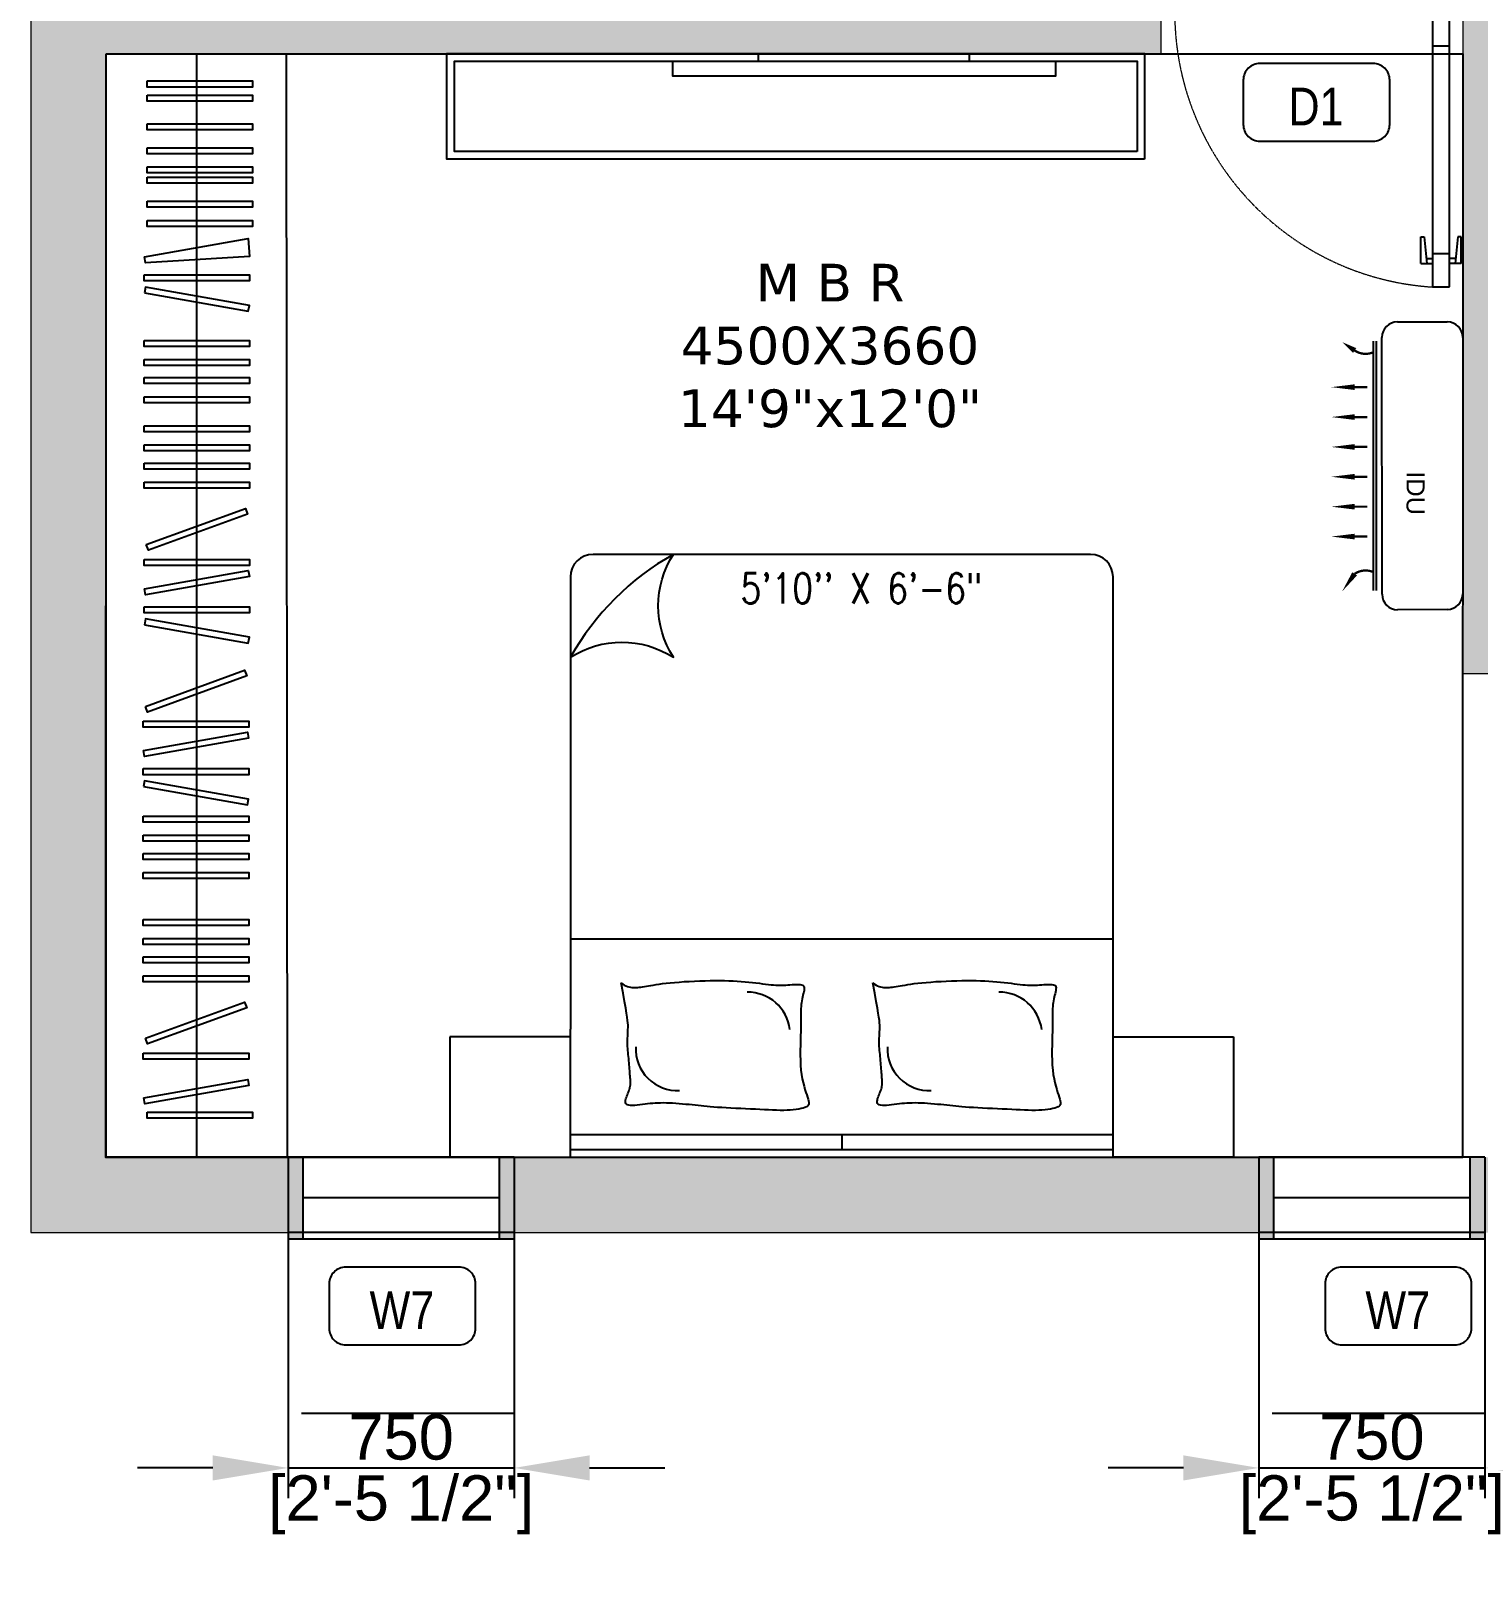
# Model space of a CAD drawing. Header units: millimetres. Extents: x 91566 to 131129, y 141753 to 207061.
# Drawn here: x 112223 to 117024, y 148100 to 153213 of the extents above; entities that cross this region are included whole.
import ezdxf
from ezdxf.enums import TextEntityAlignment as Align

# ---------------------------------------------------------------- set-up
doc = ezdxf.new("R2010")
doc.units = ezdxf.units.MM
doc.linetypes.add('3BHK  WEST_UN-2$0$DASHED', pattern=[0.75, 0.5, -0.25])
doc.linetypes.add('Hidden Line', pattern=[978.055558, 705.555558, -272.5])
for name, color, linetype in [('A-Dimensions', 4, 'Continuous'), ('A-Door', 11, 'Continuous'), ('A-Elevation 10', 8, 'Continuous'), ('A-Furniture', 8, 'Continuous'), ('A-Hatch', 252, 'Continuous'), ('A-Room Boundary', 44, 'Continuous'), ('A-Text Main', 44, 'Continuous'), ('A-Window', 4, 'Continuous')]:
    doc.layers.add(name, color=color, linetype=linetype)
doc.layers.add('A-Wall', color=240, linetype='Continuous', lineweight=35)
doc.styles.add('2024-08-29_TOWER-A$0$simplex-0.8', font='simplex.shx', dxfattribs={"width": 0.8})
doc.styles.add('3.5BHK WEST-UN-6$0$grid_text', font='verdana.ttf')
doc.styles.add('3BHK  WEST_UN-2$0$2024-08-30_TOWER-C$0$simplex-0.8', font='simplex.shx', dxfattribs={"width": 0.8})
doc.styles.add('3BHK  WEST_UN-2$0$AMISH', font='arial.ttf')
doc.styles.add('ARIAL', font='ARIALN.TTF')
doc.styles.add('S', font='arial.ttf', dxfattribs={"height": 150})
doc.dimstyles.new('DIMSMALL', dxfattribs={"dimtxt": 150, "dimasz": 250, "dimexe": 100, "dimexo": 100, "dimgap": 25, "dimtad": 1, "dimdec": 0, "dimzin": 0, "dimdsep": 46, "dimtxsty": 'S', "dimcen": 0, "dimdle": 100, "dimclrd": 8, "dimclre": 8, "dimclrt": 256, "dimazin": 0, "dimtfac": 1, "dimtdec": 0, "dimtix": 1, "dimtmove": 0, "dimatfit": 3, "dimldrblk": '12_DatumFilled', "dimfxl": 1, "dimtolj": 1, "dimtzin": 0, "dimlwd": -1, "dimlwe": -1, "dimarcsym": 1})

# ---------------------------------------------------------------- blocks, each defined once
blk = doc.blocks.new('3.5BHK WEST-UN-6$0$erdgjhjb')
at = {"layer": 'A-Furniture', "linetype": 'Continuous'}
for p, q in [((37303.7, -96905.1), (37303.7, -96880.1)), ((38003.7, -96905.1), (38003.7, -96880.1))]:
    blk.add_line(p, q, dxfattribs=at)
for points in [[(38583.9, -97230.1), (36269.7, -97230.1), (36269.7, -96880.1), (38583.9, -96880.1)], [(38558.9, -97205.1), (36294.7, -97205.1), (36294.7, -96905.1), (38558.9, -96905.1)], [(37018.7, -96905.1), (38288.7, -96905.1), (38288.7, -96955.1), (37018.7, -96955.1)]]:
    blk.add_lwpolyline(points, close=True, dxfattribs=at)
blk = doc.blocks.new('3.5BHK WEST-UN-6$0$sgthgb')
at = {"layer": 'A-Furniture', "linetype": 'Continuous'}
for points in [[(37190.8, -101467.5), (37787.7, -101467.5), (37790.8, -105127.5), (37190.8, -105127.5)], [(37326.1, -101557.5), (37676.1, -101557.5), (37676.1, -101577.5), (37326.1, -101577.5)], [(37326.1, -101604.6), (37676.1, -101604.6), (37676.1, -101624.6), (37326.1, -101624.6)], [(37326.1, -101699.5), (37676.1, -101699.5), (37676.1, -101719.5), (37326.1, -101719.5)], [(37326.1, -101779), (37676.1, -101779), (37676.1, -101799), (37326.1, -101799)], [(37326.1, -101842.5), (37676.1, -101842.5), (37676.1, -101862.5), (37326.1, -101862.5)], [(37326.1, -101876.8), (37676.1, -101876.8), (37676.1, -101896.8), (37326.1, -101896.8)], [(37326.1, -101956.3), (37676.1, -101956.3), (37676.1, -101976.3), (37326.1, -101976.3)], [(37326.1, -102019.8), (37676.1, -102019.8), (37676.1, -102039.8), (37326.1, -102039.8)], [(37317.5, -102141.1), (37662.1, -102080.3), (37665.6, -102140), (37320.9, -102160.8)], [(37316.5, -102200.9), (37666.5, -102200.9), (37666.5, -102220.9), (37316.5, -102220.9)], [(37317.5, -102260.6), (37662.1, -102321.4), (37665.6, -102301.7), (37320.9, -102240.9)], [(37316.5, -102417.9), (37666.5, -102417.9), (37666.5, -102437.9), (37316.5, -102437.9)], [(37316.5, -102481.1), (37666.5, -102481.1), (37666.5, -102501.1), (37316.5, -102501.1)], [(37316.5, -102541.3), (37666.5, -102541.3), (37666.5, -102561.3), (37316.5, -102561.3)], [(37316.5, -102604.8), (37666.5, -102604.8), (37666.5, -102624.8), (37316.5, -102624.8)], [(37316.5, -102701.4), (37666.5, -102701.4), (37666.5, -102721.4), (37316.5, -102721.4)], [(37316.5, -102764.6), (37666.5, -102764.6), (37666.5, -102784.6), (37316.5, -102784.6)], [(37316.5, -102824.8), (37666.5, -102824.8), (37666.5, -102844.8), (37316.5, -102844.8)], [(37316.5, -102888.3), (37666.5, -102888.3), (37666.5, -102908.3), (37316.5, -102908.3)], [(37323.7, -103095.2), (37652.6, -102975.5), (37659.4, -102994.3), (37330.5, -103114)], [(37316.5, -103144.7), (37666.5, -103144.7), (37666.5, -103164.7), (37316.5, -103164.7)], [(37317.5, -103242), (37662.1, -103181.2), (37665.6, -103200.9), (37320.9, -103261.7)], [(37316.5, -103301.8), (37666.5, -103301.8), (37666.5, -103321.8), (37316.5, -103321.8)], [(37317.5, -103361.5), (37662.1, -103422.3), (37665.6, -103402.6), (37320.9, -103341.8)], [(37320.9, -103631.8), (37649.8, -103512.1), (37656.7, -103530.9), (37327.8, -103650.6)], [(37313.8, -103681.3), (37663.8, -103681.3), (37663.8, -103701.3), (37313.8, -103701.3)], [(37314.7, -103778.6), (37659.4, -103717.8), (37662.9, -103737.5), (37318.2, -103798.3)], [(37313.8, -103838.4), (37663.8, -103838.4), (37663.8, -103858.4), (37313.8, -103858.4)], [(37314.7, -103898.1), (37659.4, -103958.9), (37662.9, -103939.2), (37318.2, -103878.4)], [(37313.8, -103996.3), (37663.8, -103996.3), (37663.8, -104016.3), (37313.8, -104016.3)], [(37313.8, -104059.5), (37663.8, -104059.5), (37663.8, -104079.5), (37313.8, -104079.5)], [(37313.8, -104119.8), (37663.8, -104119.8), (37663.8, -104139.8), (37313.8, -104139.8)], [(37313.8, -104183.2), (37663.8, -104183.2), (37663.8, -104203.2), (37313.8, -104203.2)], [(37313.8, -104338.9), (37663.8, -104338.9), (37663.8, -104358.9), (37313.8, -104358.9)], [(37313.8, -104402.1), (37663.8, -104402.1), (37663.8, -104422.1), (37313.8, -104422.1)], [(37313.8, -104462.4), (37663.8, -104462.4), (37663.8, -104482.4), (37313.8, -104482.4)], [(37313.8, -104525.8), (37663.8, -104525.8), (37663.8, -104545.8), (37313.8, -104545.8)], [(37320.9, -104732.7), (37649.8, -104613), (37656.7, -104631.8), (37327.8, -104751.5)], [(37313.8, -104782.2), (37663.8, -104782.2), (37663.8, -104802.2), (37313.8, -104802.2)], [(37315.7, -104930.3), (37660.4, -104869.6), (37663.9, -104889.3), (37319.2, -104950)], [(37326.1, -104977.6), (37676.1, -104977.6), (37676.1, -104997.6), (37326.1, -104997.6)]]:
    blk.add_lwpolyline(points, close=True, dxfattribs=at)
blk.add_lwpolyline([(37490.8, -101467.5), (37490.8, -105127.5)], dxfattribs=at)
blk = doc.blocks.new('A$Cace2e875')
at = {"layer": 'A-Window', "linetype": 'Continuous'}
for points in [[(0, 0), (-50, 0), (-50, -270), (0, -270)], [(-750, -270), (-700, -270), (-700, 0), (-750, 0)]]:
    blk.add_hatch(color=256, dxfattribs=at).paths.add_polyline_path(points)
for p, q in [((0, 0), (-750, 0)), ((0, 0), (-50, 0)), ((0, 0), (0, -250)), ((0, 0), (0, -250)), ((0, 0), (0, -250)), ((-750, 0), (-750, -250)), ((-700, 0), (-750, 0)), ((-750, 0), (-750, -250)), ((-750, 0), (-750, -250)), ((-700, -270), (-700, 0)), ((-50, 0), (-700, 0)), ((-50, 0), (-50, -270)), ((-50, -135), (-700, -135)), ((0, -250), (-750, -250)), ((-750, -270), (-700, -270)), ((-700, -270), (-50, -270)), ((-50, -270), (0, -270))]:
    blk.add_line(p, q, dxfattribs=at)
at = {"layer": 'A-Window', "linetype": 'Hidden Line'}
for p, q in [((0, -250), (-750, -250)), ((-750, -250), (-750, -850)), ((0, -250), (0, -850)), ((0, -850), (-750, -850))]:
    blk.add_line(p, q, dxfattribs=at)
blk = doc.blocks.new('A$Ccfbdbe87')
at = {"layer": 'A-Door'}
for p, q in [((99.9, 973.1), (44.4, 973.1)), ((44.4, 973.1), (44.4, 62.5)), ((99.9, 62.5), (99.9, 973.1)), ((5.6, 895.4), (44.4, 895.4)), ((5.6, 895.4), (5.6, 806.5)), ((16.7, 806.5), (24.9, 895.4)), ((23.3, 878.7), (44.4, 878.7)), ((138.8, 895.4), (99.9, 895.4)), ((121, 878.7), (99.9, 878.7)), ((127.7, 806.5), (119.5, 895.4)), ((138.8, 895.4), (138.8, 806.5)), ((99.9, 862), (44.4, 862)), ((5.6, 806.5), (16.7, 806.5)), ((138.8, 806.5), (127.7, 806.5)), ((99.9, 173.5), (44.4, 173.5)), ((0, 0), (0, 62.5)), ((0, 62.5), (44.4, 62.5)), ((16.7, 73.6), (50, 73.6)), ((33.3, 90.2), (33.3, 56.9)), ((44.4, 62.5), (99.9, 62.5)), ((44.4, 62.5), (44.4, 55.5)), ((44.4, 55.5), (55.5, 55.5)), ((55.5, 55.5), (55.5, 0)), ((99.9, 62.5), (99.9, 62.5)), ((944.5, 55.5), (944.5, 0)), ((955.6, 55.5), (944.5, 55.5)), ((1000, 62.5), (955.6, 62.5)), ((955.6, 62.5), (955.6, 55.5)), ((1000, 0), (1000, 62.5)), ((55.5, 0), (0, 0)), ((944.5, 0), (1000, 0))]:
    blk.add_line(p, q, dxfattribs=at)
blk.add_circle((33.3, 73.6), 11.1, dxfattribs=at)
at = {"layer": 'A-Door', "linetype": '3BHK  WEST_UN-2$0$DASHED', "lineweight": 0}
blk.add_arc((41.8, 61.2), 913.8, 0.0822, 86.3506, dxfattribs=at)
blk = doc.blocks.new('3BHK  WEST_UN-2$0$2024-08-30_TOWER-C$0$king size bed')
at = {"layer": 'A-Furniture'}
for p, q in [((0.825, 2), (-0.825, 2)), ((-0.9, 1.925), (-0.9, 0.425)), ((0.9, 0), (0.9, 1.925)), ((-0.9, 0.725), (0.9, 0.725)), ((-0.9, 0), (-0.9, 0.425)), ((0.9, 0.075), (-0.9, 0.075)), ((0, 0.075), (0, 0.025)), ((0, 0.075), (0, 0.075))]:
    blk.add_line(p, q, dxfattribs=at)
blk.add_lwpolyline([(-0.9, 1.6586, -0.292894), (-0.5586, 1.6586, -0.292894), (-0.5586, 2, 0.136668)], format="xyb", close=True, dxfattribs=at)
for points in [[(-0.7317, 0.5787), (-0.7264, 0.5744), (-0.7213, 0.571), (-0.7162, 0.5684), (-0.7111, 0.5664), (-0.7061, 0.5651), (-0.7012, 0.5642), (-0.6963, 0.5637), (-0.6914, 0.5635), (-0.6866, 0.5634), (-0.6818, 0.5635), (-0.6768, 0.5638), (-0.6717, 0.5642), (-0.6663, 0.5648), (-0.6607, 0.5656), (-0.6547, 0.5665), (-0.6482, 0.5675), (-0.6412, 0.5687), (-0.6335, 0.5701), (-0.6252, 0.5715), (-0.6161, 0.573), (-0.606, 0.5745), (-0.595, 0.576), (-0.5828, 0.5775), (-0.5695, 0.5789), (-0.5549, 0.5803), (-0.5392, 0.5815), (-0.5227, 0.5827), (-0.5057, 0.5837), (-0.4883, 0.5846), (-0.4708, 0.5853), (-0.4535, 0.5858), (-0.4365, 0.5862), (-0.4202, 0.5864), (-0.4044, 0.5863), (-0.3893, 0.5861), (-0.3746, 0.5857), (-0.3605, 0.5852), (-0.3468, 0.5844), (-0.3335, 0.5835), (-0.3207, 0.5825), (-0.3082, 0.5813), (-0.2962, 0.58), (-0.2845, 0.5786), (-0.2734, 0.5772), (-0.2628, 0.5759), (-0.2528, 0.5746), (-0.2434, 0.5735), (-0.2347, 0.5725), (-0.2266, 0.5718), (-0.2191, 0.5712), (-0.2121, 0.5708), (-0.2053, 0.5707), (-0.1987, 0.5707), (-0.1922, 0.5708), (-0.1856, 0.5712), (-0.1788, 0.5716), (-0.1717, 0.5722), (-0.1644, 0.5728), (-0.1572, 0.5733), (-0.1503, 0.5736), (-0.1438, 0.5737), (-0.138, 0.5733), (-0.1331, 0.5723), (-0.1292, 0.5707), (-0.1265, 0.5684), (-0.125, 0.5655), (-0.1243, 0.5619), (-0.1245, 0.5577), (-0.1252, 0.5531), (-0.1263, 0.5481), (-0.1276, 0.5428), (-0.129, 0.5372), (-0.1303, 0.5313), (-0.1315, 0.5253), (-0.1326, 0.5192), (-0.1336, 0.5129), (-0.1344, 0.5065), (-0.135, 0.5), (-0.1355, 0.4935), (-0.1359, 0.4869), (-0.1361, 0.4802), (-0.1362, 0.4734), (-0.1361, 0.4661), (-0.1361, 0.4583), (-0.136, 0.4496), (-0.136, 0.4399), (-0.1361, 0.4291), (-0.1363, 0.4169), (-0.1366, 0.4031), (-0.137, 0.3881), (-0.1373, 0.3722), (-0.1376, 0.3556), (-0.1376, 0.3388), (-0.1372, 0.322), (-0.1365, 0.3055), (-0.1352, 0.2896), (-0.1333, 0.2747), (-0.1309, 0.2608), (-0.1281, 0.248), (-0.1252, 0.2361), (-0.1221, 0.2253), (-0.1191, 0.2155), (-0.1163, 0.2068), (-0.1137, 0.1992), (-0.1117, 0.1927), (-0.1101, 0.1871), (-0.1093, 0.1824), (-0.1091, 0.1785), (-0.1097, 0.1751), (-0.1113, 0.1723), (-0.1138, 0.1697), (-0.1175, 0.1675), (-0.1222, 0.1653), (-0.1281, 0.1633), (-0.135, 0.1615), (-0.1427, 0.1599), (-0.1514, 0.1585), (-0.1607, 0.1573), (-0.1708, 0.1564), (-0.1814, 0.1559), (-0.1926, 0.1556), (-0.2043, 0.1557), (-0.2165, 0.1559), (-0.2293, 0.1564), (-0.2427, 0.1571), (-0.2567, 0.1578), (-0.2713, 0.1586), (-0.2866, 0.1594), (-0.3025, 0.1602), (-0.3188, 0.1609), (-0.3353, 0.1617), (-0.3517, 0.1624), (-0.3678, 0.1632), (-0.3834, 0.164), (-0.3982, 0.1648), (-0.412, 0.1656), (-0.4246, 0.1665), (-0.4362, 0.1674), (-0.4469, 0.1684), (-0.457, 0.1694), (-0.4668, 0.1704), (-0.4763, 0.1715), (-0.486, 0.1725), (-0.4959, 0.1736), (-0.5062, 0.1747), (-0.517, 0.1757), (-0.5279, 0.1767), (-0.539, 0.1776), (-0.5501, 0.1784), (-0.561, 0.1791), (-0.5717, 0.1796), (-0.5819, 0.18), (-0.5916, 0.1802), (-0.6009, 0.1801), (-0.6099, 0.1799), (-0.6186, 0.1796), (-0.6271, 0.179), (-0.6355, 0.1783), (-0.6439, 0.1774), (-0.6524, 0.1765), (-0.6611, 0.1753), (-0.6697, 0.1742), (-0.6782, 0.1732), (-0.6862, 0.1724), (-0.6937, 0.1719), (-0.7004, 0.1719), (-0.7061, 0.1725), (-0.7107, 0.1738), (-0.714, 0.1758), (-0.7161, 0.1786), (-0.7172, 0.1819), (-0.7174, 0.1857), (-0.7169, 0.1898), (-0.7159, 0.1942), (-0.7145, 0.1987), (-0.7128, 0.2031), (-0.7112, 0.2074), (-0.7095, 0.2117), (-0.7078, 0.2158), (-0.7063, 0.2199), (-0.7048, 0.2239), (-0.7035, 0.228), (-0.7025, 0.2321), (-0.7017, 0.2362), (-0.7011, 0.2403), (-0.7009, 0.2446), (-0.7008, 0.249), (-0.701, 0.2536), (-0.7012, 0.2584), (-0.7016, 0.2634), (-0.7021, 0.2687), (-0.7025, 0.2744), (-0.703, 0.2803), (-0.7035, 0.2866), (-0.7039, 0.2931), (-0.7044, 0.2998), (-0.7049, 0.3066), (-0.7054, 0.3135), (-0.706, 0.3204), (-0.7066, 0.3273), (-0.7073, 0.3341), (-0.708, 0.3409), (-0.7088, 0.3476), (-0.7094, 0.3543), (-0.71, 0.361), (-0.7105, 0.3677), (-0.7108, 0.3745), (-0.7109, 0.3813), (-0.7108, 0.3882), (-0.7105, 0.3952), (-0.7101, 0.4023), (-0.7097, 0.4094), (-0.7093, 0.4165), (-0.7091, 0.4237), (-0.7089, 0.431), (-0.709, 0.4383), (-0.7094, 0.4457), (-0.7103, 0.4542), (-0.7116, 0.4646), (-0.7137, 0.4778), (-0.7166, 0.4949), (-0.7205, 0.5168), (-0.7255, 0.5444), (-0.7317, 0.5787)], [(0.1033, 0.5787), (0.1086, 0.5744), (0.1137, 0.571), (0.1188, 0.5684), (0.1239, 0.5664), (0.1289, 0.5651), (0.1338, 0.5642), (0.1387, 0.5637), (0.1436, 0.5635), (0.1484, 0.5634), (0.1532, 0.5635), (0.1582, 0.5638), (0.1633, 0.5642), (0.1687, 0.5648), (0.1743, 0.5656), (0.1803, 0.5665), (0.1868, 0.5675), (0.1938, 0.5687), (0.2015, 0.5701), (0.2098, 0.5715), (0.2189, 0.573), (0.229, 0.5745), (0.24, 0.576), (0.2522, 0.5775), (0.2655, 0.5789), (0.2801, 0.5803), (0.2958, 0.5815), (0.3123, 0.5827), (0.3293, 0.5837), (0.3467, 0.5846), (0.3642, 0.5853), (0.3815, 0.5858), (0.3985, 0.5862), (0.4148, 0.5864), (0.4306, 0.5863), (0.4457, 0.5861), (0.4604, 0.5857), (0.4745, 0.5852), (0.4882, 0.5844), (0.5015, 0.5835), (0.5143, 0.5825), (0.5268, 0.5813), (0.5388, 0.58), (0.5505, 0.5786), (0.5616, 0.5772), (0.5722, 0.5759), (0.5822, 0.5746), (0.5916, 0.5735), (0.6003, 0.5725), (0.6084, 0.5718), (0.6159, 0.5712), (0.6229, 0.5708), (0.6297, 0.5707), (0.6363, 0.5707), (0.6428, 0.5708), (0.6494, 0.5712), (0.6562, 0.5716), (0.6633, 0.5722), (0.6706, 0.5728), (0.6778, 0.5733), (0.6847, 0.5736), (0.6912, 0.5737), (0.697, 0.5733), (0.7019, 0.5723), (0.7058, 0.5707), (0.7085, 0.5684), (0.71, 0.5655), (0.7107, 0.5619), (0.7105, 0.5577), (0.7098, 0.5531), (0.7087, 0.5481), (0.7074, 0.5428), (0.706, 0.5372), (0.7047, 0.5313), (0.7035, 0.5253), (0.7024, 0.5192), (0.7014, 0.5129), (0.7006, 0.5065), (0.7, 0.5), (0.6995, 0.4935), (0.6991, 0.4869), (0.6989, 0.4802), (0.6988, 0.4734), (0.6989, 0.4661), (0.6989, 0.4583), (0.699, 0.4496), (0.699, 0.4399), (0.6989, 0.4291), (0.6987, 0.4169), (0.6984, 0.4031), (0.698, 0.3881), (0.6977, 0.3722), (0.6974, 0.3556), (0.6974, 0.3388), (0.6978, 0.322), (0.6985, 0.3055), (0.6998, 0.2896), (0.7017, 0.2747), (0.7041, 0.2608), (0.7069, 0.248), (0.7098, 0.2361), (0.7129, 0.2253), (0.7159, 0.2155), (0.7187, 0.2068), (0.7213, 0.1992), (0.7233, 0.1927), (0.7249, 0.1871), (0.7257, 0.1824), (0.7259, 0.1785), (0.7253, 0.1751), (0.7237, 0.1723), (0.7212, 0.1697), (0.7175, 0.1675), (0.7128, 0.1653), (0.7069, 0.1633), (0.7, 0.1615), (0.6923, 0.1599), (0.6836, 0.1585), (0.6743, 0.1573), (0.6642, 0.1564), (0.6536, 0.1559), (0.6424, 0.1556), (0.6307, 0.1557), (0.6185, 0.1559), (0.6057, 0.1564), (0.5923, 0.1571), (0.5783, 0.1578), (0.5637, 0.1586), (0.5484, 0.1594), (0.5325, 0.1602), (0.5162, 0.1609), (0.4997, 0.1617), (0.4833, 0.1624), (0.4672, 0.1632), (0.4516, 0.164), (0.4368, 0.1648), (0.423, 0.1656), (0.4104, 0.1665), (0.3988, 0.1674), (0.3881, 0.1684), (0.378, 0.1694), (0.3682, 0.1704), (0.3587, 0.1715), (0.349, 0.1725), (0.3391, 0.1736), (0.3288, 0.1747), (0.318, 0.1757), (0.3071, 0.1767), (0.296, 0.1776), (0.2849, 0.1784), (0.274, 0.1791), (0.2633, 0.1796), (0.2531, 0.18), (0.2434, 0.1802), (0.2341, 0.1801), (0.2251, 0.1799), (0.2164, 0.1796), (0.2079, 0.179), (0.1995, 0.1783), (0.1911, 0.1774), (0.1826, 0.1765), (0.1739, 0.1753), (0.1653, 0.1742), (0.1568, 0.1732), (0.1488, 0.1724), (0.1413, 0.1719), (0.1346, 0.1719), (0.1289, 0.1725), (0.1243, 0.1738), (0.121, 0.1758), (0.1189, 0.1786), (0.1178, 0.1819), (0.1176, 0.1857), (0.1181, 0.1898), (0.1191, 0.1942), (0.1205, 0.1987), (0.1222, 0.2031), (0.1238, 0.2074), (0.1255, 0.2117), (0.1272, 0.2158), (0.1287, 0.2199), (0.1302, 0.2239), (0.1315, 0.228), (0.1325, 0.2321), (0.1333, 0.2362), (0.1339, 0.2403), (0.1341, 0.2446), (0.1342, 0.249), (0.134, 0.2536), (0.1338, 0.2584), (0.1334, 0.2634), (0.1329, 0.2687), (0.1325, 0.2744), (0.132, 0.2803), (0.1315, 0.2866), (0.1311, 0.2931), (0.1306, 0.2998), (0.1301, 0.3066), (0.1296, 0.3135), (0.129, 0.3204), (0.1284, 0.3273), (0.1277, 0.3341), (0.127, 0.3409), (0.1262, 0.3476), (0.1256, 0.3543), (0.125, 0.361), (0.1245, 0.3677), (0.1242, 0.3745), (0.1241, 0.3813), (0.1242, 0.3882), (0.1245, 0.3952), (0.1249, 0.4023), (0.1253, 0.4094), (0.1257, 0.4165), (0.1259, 0.4237), (0.1261, 0.431), (0.126, 0.4383), (0.1256, 0.4457), (0.1247, 0.4542), (0.1234, 0.4646), (0.1213, 0.4778), (0.1184, 0.4949), (0.1145, 0.5168), (0.1095, 0.5444), (0.1033, 0.5787)], [(0.9, 0.025), (-0.9, 0.025)], [(-0.9, 0), (0.9, 0)]]:
    blk.add_lwpolyline(points, dxfattribs=at)
for centre, radius, start, end in [((-0.825, 1.925), 0.075, 90, 180), ((0.825, 1.925), 0.075, 360, 90), ((-0.3124, 0.406), 0.1418, 7.3413, 90.47), ((0.5226, 0.406), 0.1418, 7.3413, 90.47), ((-0.545, 0.3601), 0.1387, 177.3191, 272.6809), ((0.29, 0.3601), 0.1387, 177.3191, 272.6809)]:
    blk.add_arc(centre, radius, start, end, dxfattribs=at)
at = {"layer": 'A-Furniture', "ltscale": 5, "insert": (-0.3357, 1.9373), "char_height": 0.1, "width": 1.163145, "attachment_point": 1, "style": '3BHK  WEST_UN-2$0$2024-08-30_TOWER-C$0$simplex-0.8'}
blk.add_mtext('5\'10\'\' X 6\'-6"', dxfattribs=at)
blk = doc.blocks.new('2024-08-29_TOWER-A$0$WNTG')
at = {"layer": 'A-Text Main'}
blk.add_lwpolyline([(-187.8, 246.2), (187.8, 246.2, -0.414214), (242.8, 191.2), (242.8, 43.3, -0.414214), (187.8, -11.7), (-187.8, -11.7, -0.414214), (-242.8, 43.3), (-242.8, 191.2, -0.414214)], format="xyb", close=True, dxfattribs=at)
at = {"layer": 'A-Text Main', "style": '2024-08-29_TOWER-A$0$simplex-0.8', "width": 0.8}
blk.add_attdef('WNTG', text='', height=150, dxfattribs=at).set_placement((-1.6, 43), align=Align.CENTER)
blk = doc.blocks.new('Unit-6')
at = {"layer": 'A-Hatch', "linetype": 'Continuous'}
h = blk.add_hatch(color=256, dxfattribs=at)
h.dxf.hatch_style = 1
h.paths.add_polyline_path([(12127.7, 14831.6), (12127.7, 13681.7), (12377.7, 13681.7), (12377.7, 14581.6), (17077.7, 14581.6), (17077.7, 14831.6)])
h.paths.add_polyline_path([(17077.7, 10921.6), (17077.7, 10721.6), (12377.7, 10721.6), (12377.7, 9871.5), (12127.7, 9871.5), (12127.7, 11881.7), (12377.7, 11881.7), (12377.7, 10921.6)])
h.paths.add_polyline_path([(19895.7, 14831.6), (24149.9, 14831.7), (24149.9, 14581.6), (19895.7, 14581.6)])
h.paths.add_polyline_path([(20097.2, 10921.6), (20097.2, 10721.6), (18277.7, 10721.6), (18277.7, 14581.6), (18277.7, 14831.6), (18477.7, 14831.6), (18477.7, 14581.6), (18477.7, 10921.6)])
h.paths.add_polyline_path([(22017.7, 10721.6), (21097.7, 10721.6), (21097.7, 10921.6), (24652.7, 10921.6), (24652.7, 11571.7), (24902.7, 11571.7), (24902.7, 10671.6), (22267.2, 10671.6), (22017.7, 10671.6)])
h.paths.add_polyline_path([(22017.7, 7221.6), (22017.7, 6971.6), (24652.7, 6971.6), (24652.7, 3686.7), (24007.8, 3686.6), (24007.8, 3586.6), (24652.7, 3586.7), (24652.7, 1761.7), (24902.7, 1761.7), (24902.7, 7221.6)])
h.paths.add_polyline_path([(20427.7, 2011.7), (20427.7, 5001.7), (18532.7, 5001.7), (18532.7, 4751.7), (20177.2, 4751.7), (20177.2, 2011.7), (19442.7, 2011.7), (19442.7, 1761.7), (20927.7, 1761.7), (20927.7, 2011.7)])
h.paths.add_polyline_path([(17077.7, 3616.7), (17077.7, 5871.5), (16877.7, 5871.5), (16877.6, 3616.7)])
h.paths.add_polyline_path([(15877.7, 5871.5), (12127.7, 5871.5), (12127.7, 1761.7), (12981.2, 1761.7), (12981.2, 2011.7), (12377.7, 2011.7), (12377.7, 5671.5), (15877.7, 5671.6)])
h.paths.add_polyline_path([(14872.7, 7491.7), (14872.7, 7291.7), (13287.7, 7291.7), (12127.7, 7291.7), (12127.7, 8371.5), (12377.7, 8371.5), (12377.7, 7491.7)])
h.paths.add_polyline_path([(15722.7, 7291.7), (17077.7, 7291.7), (17077.7, 9721.6), (16877.7, 9721.6), (16877.7, 7491.7), (15722.7, 7491.7)])
h.paths.add_polyline_path([(16201.2, 2009.9), (13731.2, 2011.7), (13731.2, 1761.7), (16201.2, 1761.7)])
h.paths.add_polyline_path([(18692.7, 2011.7), (18692.7, 1761.7), (16951.2, 1761.7), (16951.2, 2011.7)])
at = {"layer": 'A-Furniture'}
for points in [[(13517.7, 2411.7), (13517.7, 2011.7), (13917.7, 2011.7), (13917.7, 2411.7)], [(16117.7, 2411.6), (16117.7, 2011.6), (15717.7, 2011.6), (15717.7, 2411.6)]]:
    blk.add_lwpolyline(points, close=True, dxfattribs=at)
at = {"layer": 'A-Room Boundary', "linetype": 'Continuous'}
blk.add_lwpolyline([(12377.7, 5671.5), (16877.6, 5671.5), (16876.4, 2011), (12376.5, 2011)], close=True, dxfattribs=at)
at = {"layer": 'A-Wall', "lineweight": 0}
for points in [[(15877.7, 5871.5), (12127.7, 5871.5), (12127.7, 1761.7), (12981.2, 1761.7), (12981.2, 2011.7), (12377.7, 2011.7), (12377.7, 5671.5), (15877.7, 5671.6)], [(17077.7, 3616.7), (17077.7, 5871.5), (16877.7, 5871.5), (16877.6, 3616.7)]]:
    blk.add_lwpolyline(points, close=True, dxfattribs=at)
blk.add_lwpolyline([(16201.2, 2009.9), (13731.2, 2011.7), (13731.2, 1761.7), (16201.2, 1761.7), (16201.2, 2009.9)], dxfattribs=at)
at = {"layer": 'A-Door', "linetype": 'Continuous', "rotation": 180}
blk.add_blockref('A$Ccfbdbe87', (16877.7, 5871.5), dxfattribs=at)
at = {"layer": 'A-Furniture'}
for name, p in [('3.5BHK WEST-UN-6$0$sgthgb', (-24813, 107139.2)), ('3.5BHK WEST-UN-6$0$erdgjhjb', (-22761.8, 102552.7))]:
    blk.add_blockref(name, p, dxfattribs=at)
at = {"layer": 'A-Furniture', "ltscale": 600, "xscale": 1000, "yscale": 1000, "zscale": 1000}
blk.add_blockref('3BHK  WEST_UN-2$0$2024-08-30_TOWER-C$0$king size bed', (14817.7, 2011.6), dxfattribs=at)
at = {"layer": 'A-Window'}
ref = blk.add_blockref('2024-08-29_TOWER-A$0$WNTG', (16392.5, 5628.1), dxfattribs=dict(at, xscale=-1, rotation=180))
ref.add_attrib('WNTG', 'D1', dxfattribs={"layer": 'A-Text Main', "height": 125, "style": 'ARIAL'}).set_placement((16390.9, 5434.6), align=Align.CENTER)
for p in [(13731.2, 2011.7), (16951.2, 2011.7)]:
    blk.add_blockref('A$Cace2e875', p, dxfattribs=at)
ref = blk.add_blockref('2024-08-29_TOWER-A$0$WNTG', (13360.3, 1635.6), dxfattribs=dict(at, xscale=-1, rotation=180))
ref.add_attrib('WNTG', 'W7', dxfattribs={"layer": 'A-Text Main', "height": 125, "style": 'ARIAL'}).set_placement((13358.7, 1442.1), align=Align.CENTER)
ref = blk.add_blockref('2024-08-29_TOWER-A$0$WNTG', (16663.7, 1635.6), dxfattribs=dict(at, xscale=-1, rotation=180))
ref.add_attrib('WNTG', 'W7', dxfattribs={"layer": 'A-Text Main', "height": 125, "style": 'ARIAL'}).set_placement((16662.1, 1442.1), align=Align.CENTER)
at = {"layer": 'A-Text Main', "insert": (14778.5, 4703.2), "char_height": 125, "width": 1167.553, "attachment_point": 5, "style": '3.5BHK WEST-UN-6$0$grid_text'}
blk.add_mtext('M B R\\P4500X3660\\P14\'9"x12\'0"', dxfattribs=at)
blk = doc.blocks.new('3BHK  WEST_UN-2$0$WALL MOUNTED SPLIT AC')
for p, q in [((18067.15, -8077.46), (18073.71, -8077.46)), ((18064.01, -8112.84, 0), (18064, -8079.99, 0)), ((18064.41, -8112.84, 0), (18064.41, -8079.99, 0)), ((18065.12, -8113.34), (18065.11, -8079.5)), ((18075.75, -8079.5), (18075.75, -8113.29)), ((18073.72, -8115.33), (18067.16, -8115.38))]:
    blk.add_line(p, q)
at = {"elevation": 0}
for points in [[(18059.86, -8080.11, 0, 0.75, 0), (18061.51, -8081.22, 0.75, 0.75, 0)], [(18058.43, -8086.05, 0, 0.75, 0), (18061.52, -8086.05, 0.75, 0.75, 0)], [(18058.44, -8089.99, 0, 0.75, 0), (18061.52, -8089.99, 0.75, 0.75, 0)], [(18058.44, -8093.93, 0, 0.75, 0), (18061.52, -8093.93, 0.75, 0.75, 0)], [(18058.44, -8097.86, 0, 0.75, 0), (18061.52, -8097.86, 0.75, 0.75, 0)], [(18058.44, -8101.8, 0, 0.75, 0), (18061.52, -8101.8, 0.75, 0.75, 0)], [(18058.44, -8105.74, 0, 0.75, 0), (18061.52, -8105.74, 0.75, 0.75, 0)], [(18059.87, -8112.95, 0, 0.75, 0), (18061.51, -8110.65, 0.75, 0.75, 0)]]:
    blk.add_lwpolyline(points, format="xyseb", dxfattribs=at)
at = {"const_width": 0.3, "elevation": 0}
for points in [[(18061.51, -8081.22, 0.246742), (18063.87, -8081.49, -4.761831)], [(18061.51, -8110.65, -0.246742), (18063.87, -8110.38, 4.761831)]]:
    blk.add_lwpolyline(points, format="xyb", dxfattribs=at)
for points in [[(18061.52, -8086.05), (18063.17, -8086.05)], [(18061.52, -8089.99), (18063.17, -8089.99)], [(18061.52, -8093.93), (18063.17, -8093.93)], [(18061.52, -8097.86), (18063.17, -8097.86)], [(18061.52, -8101.8), (18063.17, -8101.8)], [(18061.52, -8105.74), (18063.17, -8105.74)]]:
    blk.add_lwpolyline(points, dxfattribs=at)
for centre, start, end in [((18067.15, -8079.5), 90.0082, 180.0082), ((18073.71, -8079.5), 0.0078, 90.0078), ((18067.16, -8113.34), 180.0082, 270.0082), ((18073.71, -8113.29), 270.0078, 0.0078)]:
    blk.add_arc(centre, 2.04, start, end)
at = {"layer": 'A-Elevation 10', "style": '3BHK  WEST_UN-2$0$AMISH'}
blk.add_attdef('IDU', text='', height=2.4, rotation=90.0082, dxfattribs=at).set_placement((17772.56, -7418.94, 0), align=Align.MIDDLE_CENTER)
blk = doc.blocks.new('*D199')
at = {"layer": 'A-Dimensions', "color": 8, "transparency": 16777216}
for p, q in [((113076.6, 149252.1), (113076.6, 148346.1)), ((113826.6, 149252.2), (113826.6, 148346.1)), ((112826.6, 148446.1), (112576.6, 148446.1)), ((113076.6, 148446.1), (113826.6, 148446.1)), ((114076.6, 148446.1), (114326.6, 148446.1))]:
    blk.add_line(p, q, dxfattribs=at)
for points in [[(112826.6, 148487.8), (112826.6, 148404.5), (113076.6, 148446.1)], [(114076.6, 148487.8), (114076.6, 148404.5), (113826.6, 148446.1)]]:
    blk.add_solid(points, dxfattribs=at)
at = {"layer": 'Defpoints', "color": 0, "transparency": 16777216}
for p in [(113076.6, 149352.1), (113826.6, 149352.2), (113826.6, 148446.1)]:
    blk.add_point(p, dxfattribs=at)
at = {"layer": 'A-Dimensions', "lineweight": 30, "transparency": 16777216, "char_height": 150, "attachment_point": 5, "style": 'S'}
for s, insert in [('\\A1;750', (113451.6, 148547.7)), ('\\A1;[2\'-5 1/2"]', (113451.6, 148324))]:
    blk.add_mtext(s, dxfattribs=dict(at, insert=insert))
blk = doc.blocks.new('12_DatumFilled')
at = {"color": 8, "linetype": 'ByBlock'}
blk.add_solid([(0, 0.577), (-1, 0), (0, -0.577)], dxfattribs=at)
blk = doc.blocks.new('*D200')
at = {"layer": 'A-Dimensions', "color": 8, "transparency": 16777216}
for p, q in [((116296.6, 149252.2), (116296.6, 148346.1)), ((117046.6, 149252.2), (117046.6, 148346.1)), ((116046.6, 148446.1), (115796.6, 148446.1)), ((116296.6, 148446.1), (117046.6, 148446.1)), ((117296.6, 148446.1), (117546.6, 148446.1))]:
    blk.add_line(p, q, dxfattribs=at)
for points in [[(116046.6, 148487.8), (116046.6, 148404.5), (116296.6, 148446.1)], [(117296.6, 148487.8), (117296.6, 148404.5), (117046.6, 148446.1)]]:
    blk.add_solid(points, dxfattribs=at)
at = {"layer": 'Defpoints', "color": 0, "transparency": 16777216}
for p in [(116296.6, 149352.2), (117046.6, 149352.2), (117046.6, 148446.1)]:
    blk.add_point(p, dxfattribs=at)
at = {"layer": 'A-Dimensions', "lineweight": 30, "transparency": 16777216, "char_height": 150, "attachment_point": 5, "style": 'S'}
for s, insert in [('\\A1;750', (116671.6, 148547.7)), ('\\A1;[2\'-5 1/2"]', (116671.6, 148324))]:
    blk.add_mtext(s, dxfattribs=dict(at, insert=insert))

msp = doc.modelspace()

# ---------------------------------------------------------------- block references
at = {"layer": 'A-Elevation 10', "linetype": 'Continuous'}
msp.add_blockref('Unit-6', (100095.5, 147464.8), dxfattribs=at)

# ---------------------------------------------------------------- next in the draw order: block references
at = {"layer": 'A-Elevation 10', "color": 2}
ref = msp.add_blockref('3BHK  WEST_UN-2$0$WALL MOUNTED SPLIT AC', (-338033.7, 355574.8), dxfattribs=dict(at, xscale=25.17221723757713, yscale=25.17221723757713, zscale=25.17221723757713))
ref.add_attrib('IDU', 'IDU', dxfattribs={"layer": 'A-Furniture', "height": 60.41, "rotation": 270.0082, "style": '3BHK  WEST_UN-2$0$AMISH'}).set_placement((116816.9, 151679.3, 0), align=Align.MIDDLE_CENTER)

# ---------------------------------------------------------------- next in the draw order: dimensions: what is measured, and where the dimension line sits
at = {"layer": 'A-Dimensions', "lineweight": 30}
for base, p1, p2, picture, middle in [((113826.6, 148446.1), (113076.6, 149352.1), (113826.6, 149352.2), '*D199', (113451.6, 148446.1)), ((117046.6, 148446.1), (116296.6, 149352.2), (117046.6, 149352.2), '*D200', (116671.6, 148446.1))]:
    dim = msp.add_linear_dim(base=base, p1=p1, p2=p2, dimstyle='DIMSMALL', override={"dimpost": '\\X'}, dxfattribs=at)
    dim.commit()
    dim.dimension.update_dxf_attribs({"geometry": picture, "text_midpoint": middle})

doc.saveas('drawing.dxf')
